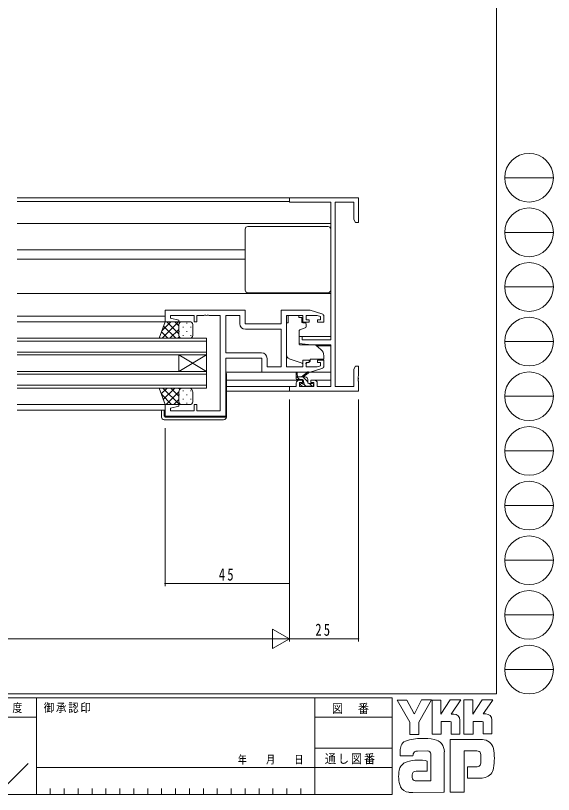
# Model space of a CAD drawing. Units: millimetres on the paper. Extents: x -397 to 397, y -282 to 282.
# Drawn here: x 202 to 396.7, y -282.1 to 0 of the extents above; entities that cross this region are included whole.
import ezdxf

# ---------------------------------------------------------------- set-up
doc = ezdxf.new("R2010")
doc.units = ezdxf.units.MM
for name, color, linetype, lineweight in [('0-1_YKK_ZWAK', 7, 'Continuous', 18), ('0-3_YKK_11', 7, 'Continuous', 18), ('0-4_YKK_12', 2, 'Continuous', 18), ('0-6_YKK_13', 4, 'Continuous', 18), ('0-7_YKK_D', 6, 'Continuous', 18)]:
    doc.layers.add(name, color=color, linetype=linetype, lineweight=lineweight)
doc.styles.add('ＭＳ ゴシック', font='')
doc.styles.get('ＭＳ ゴシック').set_extended_font_data('MS Gothic')

msp = doc.modelspace()

# ---------------------------------------------------------------- linework, layer by layer
at = {"layer": '0-1_YKK_ZWAK'}
for p, q in [((376.092, 279.312), (376.092, -245.688)), ((379.068, -58.704), (396.708, -58.704)), ((379.068, -78.5), (396.708, -78.5)), ((379.068, -98.296), (396.708, -98.296)), ((379.068, -118.092), (396.708, -118.092)), ((379.068, -137.888), (396.708, -137.888)), ((379.068, -157.684), (396.708, -157.684)), ((379.068, -177.48), (396.708, -177.48)), ((379.068, -197.276), (396.708, -197.276)), ((379.068, -217.072), (396.708, -217.072)), ((379.068, -236.868), (396.708, -236.868)), ((376.092, -245.688), (-393.908, -245.688)), ((338.292, -247.088), (-393.908, -247.088)), ((209.492, -247.088), (209.492, -282.088)), ((310.291, -247.088), (310.291, -282.088)), ((338.292, -247.088), (338.292, -282.088)), ((340.129, -247.994), (343.642, -247.994)), ((344.724, -255.886), (340.129, -247.994)), ((348.928, -247.885), (346.372, -252.859)), ((352.751, -260.319), (352.751, -247.912)), ((364.266, -247.804), (367.537, -247.804)), ((364.266, -260.211), (364.266, -247.804)), ((370.969, -247.804), (374.753, -247.804)), ((374.753, -247.804), (374.375, -248.453)), ((374.375, -248.453), (371.253, -252.913)), ((360.671, -252.994), (359.632, -252.994)), ((372.292, -252.913), (371.253, -252.913)), ((189.476, -254.087), (209.492, -254.087)), ((310.291, -254.088), (338.292, -254.088)), ((359.266, -255.67), (356.076, -255.67)), ((362.833, -255.156), (362.833, -260.238)), ((367.672, -255.643), (367.672, -260.211)), ((370.861, -255.643), (367.672, -255.643)), ((371.294, -255.805), (370.861, -255.643)), ((371.294, -260.184), (371.294, -255.805)), ((374.456, -255.156), (374.456, -260.184)), ((370.915, -262.184), (359.32, -262.184)), ((359.32, -262.184), (359.32, -281.294)), ((367.672, -260.211), (364.266, -260.211)), ((371.294, -260.133), (371.344, -260.184)), ((374.456, -260.184), (371.294, -260.184)), ((310.291, -265.287), (338.292, -265.287)), ((341.21, -268.158), (341.21, -266.229)), ((351.238, -266.293), (347.54, -266.363)), ((352.319, -277.159), (352.319, -267.428)), ((357.211, -266.671), (357.211, -281.267)), ((364.347, -266.347), (368.996, -266.347)), ((364.347, -281.294), (364.347, -266.347)), ((370.465, -267.844), (370.483, -270.478)), ((345.859, -268.158), (341.21, -268.158)), ((196.964, -280.433), (206.488, -270.909)), ((209.492, -272.288), (310.291, -272.288)), ((338.292, -272.287), (310.291, -272.287)), ((350.967, -273.618), (346.973, -273.622)), ((365.563, -272.077), (365.563, -276.212)), ((369.104, -272.077), (365.563, -272.077)), ((365.563, -276.212), (370.888, -276.212)), ((370.888, -276.212), (371.969, -275.969)), ((346.697, -277.159), (352.319, -277.159)), ((351.886, -277.159), (352.238, -277.159)), ((352.319, -277.157), (352.32, -277.159)), ((-393.908, -282.088), (338.292, -282.088)), ((214.532, -279.988), (214.532, -282.088)), ((219.572, -279.988), (219.572, -282.088)), ((224.612, -279.988), (224.612, -282.088)), ((229.652, -279.988), (229.652, -282.088)), ((234.692, -279.988), (234.692, -282.088)), ((239.732, -279.988), (239.732, -282.088)), ((244.772, -279.988), (244.772, -282.088)), ((249.812, -279.988), (249.812, -282.088)), ((254.852, -279.988), (254.852, -282.088)), ((259.892, -279.988), (259.892, -282.088)), ((264.932, -279.988), (264.932, -282.088)), ((269.972, -279.988), (269.972, -282.088)), ((275.012, -279.988), (275.012, -282.088)), ((280.052, -279.988), (280.052, -282.088)), ((285.092, -279.988), (285.092, -282.088)), ((290.132, -279.988), (290.132, -282.088)), ((295.172, -279.988), (295.172, -282.088)), ((300.211, -279.988), (300.211, -282.088)), ((305.251, -279.988), (305.251, -282.088)), ((345.859, -281.348), (344.372, -281.348)), ((356.887, -281.321), (345.859, -281.348)), ((357.211, -281.267), (356.887, -281.321))]:
    msp.add_line(p, q, dxfattribs=at)
for points in [[(343.642, -247.994), (346.156, -252.697), (346.372, -252.859)], [(348.928, -247.885), (352.554, -247.885), (348.021, -255.913)], [(352.751, -247.912), (355.968, -247.912), (355.968, -253.011), (359.347, -247.858)], [(359.347, -247.858), (363.172, -247.858), (359.632, -252.994)], [(367.537, -247.804), (367.537, -252.996), (370.969, -247.804)], [(348.021, -255.913), (348.021, -260.346), (344.724, -260.346), (344.724, -255.886)], [(356.076, -255.67), (356.076, -260.319), (352.751, -260.319)], [(362.833, -260.238), (359.698, -260.238), (359.698, -255.832), (359.266, -255.67)], [(350.265, -269.861), (350.967, -270.023), (350.967, -273.618)], [(359.32, -281.294), (363.563, -281.294), (364.347, -281.294)]]:
    msp.add_lwpolyline(points, dxfattribs=at)
for centre in [(387.888, -58.704), (387.888, -78.5), (387.888, -98.296), (387.888, -118.092), (387.888, -137.888), (387.888, -157.684), (387.888, -177.48), (387.888, -197.276), (387.888, -217.072), (387.888, -236.868)]:
    msp.add_circle(centre, 8.82, dxfattribs=at)
for centre, radius, start, end in [((360.671, -255.157), 2.163, 0.00166, 89.99604), ((372.292, -255.075), 2.163, 0.00166, 89.99604), ((349.014, -279.489), 17.68, 89.89165, 109.30848), ((349.533, -282.551), 20.748, 78.78009, 91.46938), ((352.822, -266.584), 4.449, 40.66422, 80.31694), ((370.764, -266.528), 4.341, 14.44572, 87.08746), ((346.251, -266.253), 5.037, 158.41083, 179.71775), ((343.898, -265.143), 2.444, 109.02127, 161.51264), ((352.601, -266.573), 4.612, 358.78059, 38.76563), ((347.967, -268.095), 2.109, 138.46382, 181.71359), ((347.407, -268.058), 1.701, 85.50551, 126.78038), ((350.748, -267.842), 1.625, 14.7552, 72.44995), ((369.157, -267.567), 1.229, 16.43124, 96.91661), ((366.823, -268.295), 3.673, 4.93423, 17.03552), ((354.458, -269.275), 20.86, 350.99027, 10.67624), ((344.719, -274.015), 3.908, 121.82711, 169.08475), ((347.812, -282.942), 13.309, 79.38098, 112.05825), ((366.802, -270.129), 3.697, 343.6902, 354.75362), ((351.741, -275.482), 11.082, 168.76372, 199.80079), ((346.982, -275.067), 1.445, 90.33953, 178.03639), ((369.105, -270.771), 1.306, 269.95468, 342.90145), ((370.827, -271.833), 4.291, 285.44291, 349.90448), ((347.874, -275.416), 2.369, 171.08203, 216.71923), ((346.942, -275.653), 1.526, 230.9728, 260.75491), ((344.732, -277.53), 3.823, 207.31435, 263.59464)]:
    msp.add_arc(centre, radius, start, end, dxfattribs=at)
at = {"layer": '0-3_YKK_11'}
for p, q in [((301.092, -65.99), (301.092, -67.62)), ((326.092, -65.99), (301.092, -65.99)), ((301.092, -67.62), (316.092, -67.62)), ((316.092, -67.62), (316.092, -117.49)), ((317.722, -67.62), (324.462, -67.62)), ((317.722, -134.36), (317.722, -67.62)), ((324.462, -67.62), (324.462, -73.899)), ((326.092, -74.99), (326.092, -65.99)), ((324.462, -73.899), (325.092, -74.99)), ((325.092, -74.99), (326.092, -74.99)), ((256.092, -106.69), (256.092, -110.89)), ((285.092, -106.69), (256.092, -106.69)), ((285.092, -111.69), (285.092, -106.69)), ((308.592, -106.69), (298.092, -106.69)), ((298.092, -106.69), (298.092, -111.69)), ((312.879, -107.976), (308.592, -106.69)), ((258.022, -108.62), (266.592, -108.62)), ((258.022, -109.537), (258.022, -108.62)), ((261.121, -110.368), (258.022, -109.537)), ((266.592, -108.62), (266.592, -110.89)), ((267.592, -110.89), (267.592, -108.62)), ((276.092, -108.62), (276.092, -143.16)), ((283.162, -108.62), (278.092, -108.62)), ((278.092, -108.62), (278.092, -122.16)), ((283.162, -111.62), (283.162, -108.62)), ((300.092, -108.62), (305.992, -108.62)), ((300.092, -127.16), (300.092, -108.62)), ((305.992, -108.62), (305.992, -110.99)), ((313.592, -110.99), (313.592, -108.934)), ((256.092, -110.89), (261.052, -110.89)), ((261.052, -110.89), (261.121, -110.368)), ((266.592, -110.89), (267.592, -110.89)), ((298.092, -111.69), (285.092, -111.69)), ((305.992, -110.99), (308.292, -110.99)), ((308.292, -110.19), (307.192, -110.19)), ((308.292, -110.99), (308.292, -110.19)), ((311.292, -110.19), (311.292, -110.99)), ((311.292, -110.99), (313.592, -110.99)), ((298.162, -113.62), (285.162, -113.62)), ((298.162, -127.16), (298.162, -113.62)), ((298.162, -127.16), (298.162, -113.62)), ((304.592, -116.19), (304.592, -118.796)), ((316.092, -117.49), (305.792, -117.49)), ((304.592, -118.796), (309.092, -119.19)), ((309.092, -119.19), (316.092, -119.19)), ((316.092, -119.19), (316.092, -134.36)), ((278.092, -122.16), (291.022, -122.16)), ((278.092, -124.09), (291.092, -124.09)), ((278.092, -145.09), (278.092, -124.09)), ((291.092, -124.09), (291.092, -129.09)), ((293.022, -124.16), (293.022, -127.16)), ((308.292, -124.79), (305.992, -124.79)), ((307.192, -127.16), (307.192, -125.59)), ((307.192, -125.59), (308.292, -125.59)), ((308.292, -125.59), (308.292, -124.79)), ((291.092, -129.09), (308.592, -129.09)), ((293.022, -127.16), (298.162, -127.16)), ((311.197, -127.16), (307.192, -127.16)), ((308.592, -129.09), (312.879, -127.804)), ((324.462, -128.081), (324.462, -134.36)), ((305.892, -132.09), (304.592, -132.09)), ((305.892, -132.89), (305.892, -132.09)), ((310.192, -132.09), (308.892, -132.09)), ((308.892, -132.09), (308.892, -132.89)), ((309.992, -134.36), (304.792, -134.36)), ((324.462, -134.36), (317.722, -134.36)), ((301.092, -135.99), (326.092, -135.99)), ((256.092, -140.89), (256.092, -145.09)), ((261.052, -140.89), (256.092, -140.89)), ((261.121, -141.413), (261.052, -140.89)), ((258.022, -142.243), (261.121, -141.413)), ((258.022, -143.16), (258.022, -142.243)), ((266.592, -143.16), (258.022, -143.16)), ((276.092, -143.16), (267.592, -143.16)), ((256.092, -145.09), (278.092, -145.09))]:
    msp.add_line(p, q, dxfattribs=at)
for points in [[(267.592, -108.62), (270.134, -108.62), (270.317, -108.5), (270.867, -108.5), (271.05, -108.62), (271.134, -108.62), (271.317, -108.5), (271.867, -108.5), (272.05, -108.62), (276.092, -108.62)], [(307.192, -110.19), (307.192, -108.62), (311.197, -108.62)], [(311.197, -108.62), (312.392, -108.979), (312.392, -110.19), (311.292, -110.19)], [(305.792, -117.49), (305.792, -116.19), (304.592, -116.19)], [(305.992, -124.79), (305.992, -127.16), (300.092, -127.16)], [(313.592, -126.846), (313.592, -124.79), (311.292, -124.79), (311.292, -125.59), (312.392, -125.59), (312.392, -126.802), (311.197, -127.16)], [(326.092, -126.99), (325.092, -126.99), (324.462, -128.081)], [(325.972, -131.715), (326.092, -131.532), (326.092, -131.448), (325.972, -131.265), (325.972, -130.715), (326.092, -130.532), (326.092, -126.99)], [(326.092, -135.99), (326.092, -132.448), (325.972, -132.265), (325.972, -131.715)], [(303.592, -133.09), (303.592, -134.36), (301.092, -134.36), (301.092, -135.99)], [(304.792, -134.36), (304.792, -132.89), (305.892, -132.89)], [(308.892, -132.89), (309.992, -132.89), (309.992, -134.36)], [(316.092, -134.36), (311.192, -134.36), (311.192, -133.09)], [(267.592, -143.16), (267.592, -140.89), (266.592, -140.89), (266.592, -143.16)]]:
    msp.add_lwpolyline(points, dxfattribs=at)
for centre, radius, start, end in [((312.592, -108.934), 1, 359.99996, 73.30074), ((285.162, -111.62), 2, 180.00001, 269.99999), ((291.022, -124.16), 2, 0.00001, 89.99999), ((312.592, -126.846), 1, 286.69926, 0.00004), ((304.592, -133.09), 1, 90.00001, 179.99999), ((310.192, -133.09), 1, 0.00001, 89.99999)]:
    msp.add_arc(centre, radius, start, end, dxfattribs=at)
at = {"layer": '0-4_YKK_12'}
for p, q in [((202.592, -65.99), (301.392, -65.99)), ((202.592, -67.39), (301.092, -67.39)), ((202.592, -75.29), (316.092, -75.29)), ((202.592, -84.79), (285.092, -84.79)), ((202.592, -88.19), (285.092, -88.19)), ((202.592, -100.69), (316.092, -100.69)), ((202.592, -108.89), (256.092, -108.89)), ((202.592, -110.89), (256.337, -110.89)), ((271.092, -116.89), (202.592, -116.89)), ((202.592, -117.89), (271.092, -117.89)), ((271.092, -122.89), (271.092, -116.89)), ((304.592, -116.19), (316.092, -116.19)), ((310.969, -119.59), (316.092, -119.59)), ((271.092, -121.89), (202.592, -121.89)), ((202.592, -122.89), (271.092, -122.89)), ((261.092, -122.89), (261.092, -128.89)), ((271.092, -122.89), (261.092, -128.89)), ((271.092, -128.89), (261.092, -122.89)), ((271.092, -122.89), (271.092, -128.89)), ((271.092, -128.89), (202.592, -128.89)), ((271.092, -134.89), (271.092, -128.89)), ((202.592, -129.89), (271.092, -129.89)), ((278.292, -132.09), (304.592, -132.09)), ((310.192, -132.09), (316.092, -132.09)), ((271.092, -133.89), (202.592, -133.89)), ((202.592, -134.89), (271.092, -134.89)), ((278.292, -134.36), (301.392, -134.36)), ((278.292, -135.99), (301.392, -135.99)), ((202.592, -140.89), (256.592, -140.89)), ((202.592, -142.89), (256.092, -142.89))]:
    msp.add_line(p, q, dxfattribs=at)
at = {"layer": '0-6_YKK_13'}
for p, q in [((285.092, -77.39), (285.092, -99.39)), ((315.092, -76.39), (286.092, -76.39)), ((316.092, -99.39), (316.092, -77.39)), ((286.092, -100.39), (315.092, -100.39)), ((304.492, -108.62), (300.692, -108.62)), ((300.692, -108.62), (300.692, -109.29)), ((300.692, -110.29), (300.692, -109.29)), ((304.492, -108.62), (304.492, -109.29)), ((304.492, -109.29), (305.662, -109.29)), ((305.662, -110.29), (305.662, -109.29)), ((253.949, -116.89), (256.092, -110.89)), ((254.926, -114.155), (258.19, -110.89)), ((255.019, -116.89), (261.019, -110.89)), ((259.942, -116.89), (255.526, -112.474)), ((256.092, -110.89), (262.092, -110.89)), ((261.092, -115.211), (256.771, -110.89)), ((261.092, -112.383), (259.599, -110.89)), ((261.092, -111.89), (261.092, -115.89)), ((265.092, -110.89), (262.092, -110.89)), ((262.597, -112.725), (262.597, -112.925)), ((264.012, -111.31), (264.012, -111.51)), ((265.427, -112.725), (265.427, -112.925)), ((266.092, -115.89), (266.092, -111.89)), ((300.692, -111.29), (300.092, -111.29)), ((300.092, -122.845), (300.092, -111.29)), ((300.692, -111.29), (300.692, -110.29)), ((305.662, -110.29), (305.662, -110.99)), ((305.962, -111.29), (306.892, -111.29)), ((307.192, -111.59), (307.192, -112.64)), ((257.114, -116.89), (254.782, -114.558)), ((257.847, -116.89), (261.092, -113.646)), ((261.182, -114.34), (261.182, -114.54)), ((264.012, -114.34), (264.012, -114.54)), ((304.592, -114.287), (304.592, -118.893)), ((306.863, -113.11), (304.862, -113.838)), ((262.092, -116.89), (253.949, -116.89)), ((254.285, -116.89), (254.037, -116.642)), ((260.676, -116.89), (261.208, -116.358)), ((262.092, -116.89), (265.092, -116.89)), ((262.597, -115.755), (262.597, -115.955)), ((265.427, -115.755), (265.427, -115.955)), ((304.809, -119.192), (310.195, -119.239)), ((310.829, -119.473), (312.52, -120.892)), ((313.592, -123.19), (313.592, -124.49)), ((305.72, -125.931), (301.082, -124.256)), ((307.286, -125.896), (308.592, -125.287)), ((313.592, -124.49), (308.592, -124.49)), ((278.092, -129.09), (316.092, -129.09)), ((278.092, -129.59), (278.292, -129.59)), ((278.292, -129.59), (278.292, -145.09)), ((303.592, -131.56), (303.592, -129.561)), ((303.892, -129.734), (304.09, -130.86)), ((305.492, -130.86), (307.71, -129.178)), ((306.092, -130.86), (307.911, -129.459)), ((306.792, -130.86), (303.592, -130.86)), ((304.794, -131.86), (303.794, -130.86)), ((305.892, -131.86), (303.892, -131.86)), ((307.792, -132.613), (306.039, -130.86)), ((306.192, -132.799), (306.192, -132.16)), ((307.792, -132.96), (307.792, -131.86)), ((253.949, -134.89), (256.092, -140.89)), ((262.092, -134.89), (253.949, -134.89)), ((253.96, -134.92), (253.989, -134.89)), ((254.704, -137.004), (256.818, -134.89)), ((261.315, -140.89), (255.315, -134.89)), ((255.448, -139.088), (259.646, -134.89)), ((261.092, -137.839), (258.143, -134.89)), ((261.438, -135.356), (260.972, -134.89)), ((262.092, -134.89), (265.092, -134.89)), ((305.68, -134.272), (305.18, -133.772)), ((305.392, -133.26), (305.731, -133.26)), ((306.492, -134.36), (305.892, -134.36)), ((307.094, -134.16), (306.37, -133.436)), ((308.792, -134.16), (306.692, -134.16)), ((308.092, -133.26), (309.492, -133.26)), ((309.536, -134.357), (308.439, -133.26)), ((309.492, -134.36), (308.992, -134.36)), ((309.792, -133.56), (309.792, -134.06)), ((258.486, -140.89), (254.762, -137.165)), ((256.475, -140.89), (261.092, -136.273)), ((261.092, -139.89), (261.092, -136.39)), ((261.182, -137.44), (261.182, -137.24)), ((262.597, -136.025), (262.597, -135.825)), ((264.012, -137.44), (264.012, -137.24)), ((265.427, -136.025), (265.427, -135.825)), ((266.092, -136.39), (266.092, -139.89)), ((256.092, -140.89), (262.092, -140.89)), ((259.303, -140.89), (261.092, -139.101)), ((261.182, -140.305), (261.182, -140.27)), ((265.092, -140.89), (262.092, -140.89)), ((262.597, -139.055), (262.597, -138.855)), ((264.012, -140.47), (264.012, -140.27)), ((265.427, -139.055), (265.427, -138.855)), ((254.792, -145.39), (254.792, -142.89)), ((255.792, -142.89), (255.792, -145.09)), ((277.292, -146.39), (255.792, -146.39)), ((256.092, -145.39), (277.792, -145.39)), ((277.792, -145.39), (278.292, -145.39)), ((278.292, -145.09), (278.292, -145.39))]:
    msp.add_line(p, q, dxfattribs=at)
msp.add_lwpolyline([(308.592, -124.49), (308.592, -124.79), (308.592, -125.287)], dxfattribs=at)
for centre, radius, start, end in [((286.092, -77.39), 1, 90, 180), ((315.092, -77.39), 1, 0, 90), ((286.092, -99.39), 1, 180, 270), ((315.092, -99.39), 1, 270, 0), ((262.092, -111.89), 1, 90.0001, 180.0001), ((265.092, -111.89), 1, 0.0001, 90.0001), ((305.962, -110.99), 0.3, 180, 270), ((306.692, -112.64), 0.5, 290, 0), ((306.892, -111.59), 0.3, 0, 90), ((305.092, -114.287), 0.5, 110, 180), ((262.092, -115.89), 1, 180.0001, 270.0001), ((265.092, -115.89), 1, 270.0001, 0.0001), ((304.892, -118.893), 0.3, 180, 269.5), ((310.186, -120.239), 1, 50, 89.5), ((310.592, -123.19), 3, 0, 50), ((301.592, -122.845), 1.5, 180, 250.14674), ((306.06, -124.99), 1, 250.14674, 266.11316), ((306.863, -124.99), 1, 277.40692, 295), ((303.792, -129.561), 0.2, 300, 180), ((307.892, -129.26), 0.2, 275.58288, 155.58289), ((303.892, -131.56), 0.3, 180, 270), ((305.892, -132.16), 0.3, 0, 90), ((306.792, -131.86), 1, 0, 90), ((262.624, -136.328), 1.534, 110.30864, 182.31157), ((264.56, -136.328), 1.534, 357.6883, 69.69119), ((305.392, -133.56), 0.3, 90, 225), ((305.892, -134.06), 0.3, 225, 270), ((305.731, -133.56), 0.3, 33.05573, 90), ((306.192, -133.26), 0.25, 213.05573, 56.94427), ((306.492, -132.799), 0.3, 180, 236.94427), ((306.492, -134.16), 0.2, 270, 0), ((308.092, -132.96), 0.3, 180, 270), ((308.992, -134.16), 0.2, 180, 270), ((309.492, -133.56), 0.3, 0, 90), ((309.492, -134.06), 0.3, 270, 0), ((262.092, -139.89), 1, 179.9999, 269.9999), ((265.092, -139.89), 1, 269.9999, 359.9999), ((255.792, -145.39), 1, 180, 270), ((256.092, -145.09), 0.3, 180, 270), ((277.292, -145.39), 1, 270, 0)]:
    msp.add_arc(centre, radius, start, end, dxfattribs=at)
at = {"layer": '0-7_YKK_D'}
for p, q in [((301.092, -138.99), (301.092, -226.688)), ((301.092, -138.99), (301.092, -226.688)), ((326.092, -138.99), (326.092, -226.688)), ((256.092, -149.39), (256.092, -206.688)), ((301.092, -149.39), (301.092, -206.688)), ((301.092, -205.688), (256.092, -205.688)), ((301.092, -225.688), (295.03, -222.188)), ((295.03, -222.188), (295.03, -229.188)), ((-41.908, -225.688), (294.092, -225.688)), ((301.092, -225.688), (288.967, -225.688)), ((301.092, -225.688), (295.03, -229.188)), ((301.092, -225.688), (326.092, -225.688))]:
    msp.add_line(p, q, dxfattribs=at)
for centre, start, end in [((256.092, -205.688), 0, 180), ((256.092, -205.688), 180, 0), ((301.092, -205.688), 0, 180), ((301.092, -205.688), 180, 0), ((326.092, -225.688), 0, 180), ((326.092, -225.688), 180, 0)]:
    msp.add_arc(centre, 0.106, start, end, dxfattribs=at)

# ---------------------------------------------------------------- texts
at = {"layer": '0-1_YKK_ZWAK', "attachment_point": 7, "style": 'ＭＳ ゴシック'}
for s, insert, char_height in [('\\T1.24;\\W0.85;尺\\~\\~度', (192.004, -252.625), 3.079), ('\\T1.17;\\W0.9;御承認印', (212.159, -252.62), 3.079), ('\\T1.17;\\W0.9;図\u3000番', (316.489, -252.95), 3.284), ('\\T1.28;\\W0.8;年\\~\\~\\~月\\~\\~\\~日', (282.468, -271.257), 2.903), ('\\T1.17;\\W0.9;通し図番', (313.971, -271.172), 3.284)]:
    msp.add_mtext(s, dxfattribs=dict(at, insert=insert, char_height=char_height))
at = {"layer": '0-7_YKK_D', "color": 7, "char_height": 4.399, "attachment_point": 7, "style": 'ＭＳ ゴシック'}
for s, insert in [('\\T1.37;\\W0.75;45', (275.558, -204.688)), ('\\T1.37;\\W0.75;25', (310.51, -224.688))]:
    msp.add_mtext(s, dxfattribs=dict(at, insert=insert))

doc.saveas('drawing.dxf')
